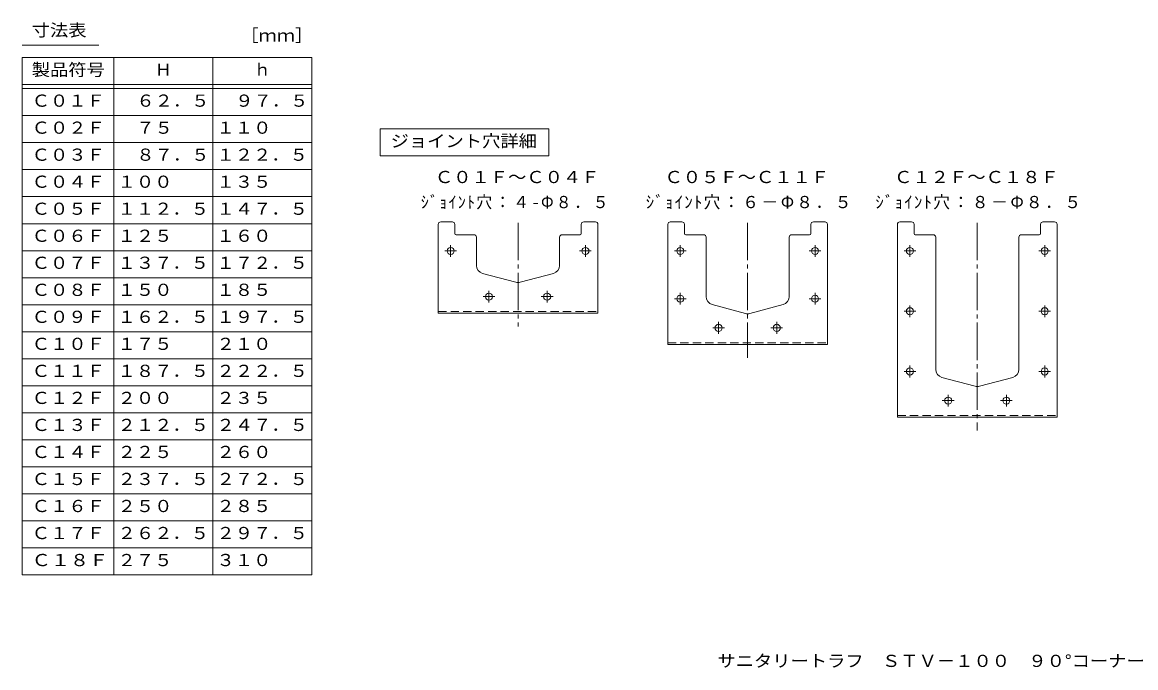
# Model space of a CAD drawing. Units: millimetres, scale not verified. Extents: x -1138 to 1052, y -958 to 966.
# Drawn here: x -1027 to 312, y -958 to -182 of the extents above; entities that cross this region are included whole.
import ezdxf
from ezdxf.enums import TextEntityAlignment as Align

# ---------------------------------------------------------------- set-up
doc = ezdxf.new("R2010")
doc.units = ezdxf.units.MM
doc.header["$LTSCALE"] = 5
for name, pattern in [('CHAIN1', [8, 5, -1, 1, -1]), ('CHAIN2', [12, 9, -1, 1, -1]), ('DASHED2', [3, 2, -1])]:
    doc.linetypes.add(name, pattern=pattern)
for name, color, linetype, lineweight in [('2-0__2-c_Shi', 7, 'Continuous', 9), ('4-0_Yobi_3', 4, 'Continuous', 9), ('4-F', 2, 'Continuous', 9)]:
    doc.layers.add(name, color=color, linetype=linetype, lineweight=lineweight)
for name, color, linetype in [('2-F_2-Fﾚｲﾔ', 2, 'Continuous'), ('F-1_F-1ﾚｲﾔ', 2, 'Continuous'), ('F-F_F-Fﾚｲﾔ', 2, 'Continuous')]:
    doc.layers.add(name, color=color, linetype=linetype)
doc.styles.add('ＭＳ ゴシック', font='')
doc.styles.get('ＭＳ ゴシック').set_extended_font_data('MS Gothic')

msp = doc.modelspace()

# ---------------------------------------------------------------- linework, layer by layer
at = {"layer": '2-0__2-c_Shi'}
for p, q in [((-1027.045, -209.452), (-934.842, -209.452)), ((-916.879, -846.618), (-916.879, -224.396)), ((-797.922, -224.396), (-797.922, -846.618)), ((-678.967, -224.396), (-678.967, -846.618)), ((-1027.045, -256.896), (-678.967, -256.896)), ((-678.967, -261.618), (-1027.045, -261.618)), ((-678.967, -294.118), (-1027.045, -294.118)), ((-678.967, -326.618), (-1027.045, -326.618)), ((-678.967, -359.118), (-1027.045, -359.118)), ((-678.967, -391.618), (-1027.045, -391.618)), ((-678.967, -424.118), (-1027.045, -424.118)), ((-678.967, -456.618), (-1027.045, -456.618)), ((-678.967, -489.118), (-1027.045, -489.118)), ((-678.967, -521.618), (-1027.045, -521.618)), ((-678.967, -554.118), (-1027.045, -554.118)), ((-678.967, -586.618), (-1027.045, -586.618)), ((-678.967, -619.118), (-1027.045, -619.118)), ((-678.967, -651.618), (-1027.045, -651.618)), ((-678.967, -684.118), (-1027.045, -684.118)), ((-678.967, -716.618), (-1027.045, -716.618)), ((-678.967, -749.118), (-1027.045, -749.118)), ((-678.967, -781.618), (-1027.045, -781.618)), ((-678.967, -814.118), (-1027.045, -814.118)), ((-678.967, -846.618), (-1027.045, -846.618))]:
    msp.add_line(p, q, dxfattribs=at)
msp.add_lwpolyline([(-678.967, -224.396), (-1027.045, -224.396), (-1027.045, -846.618)], dxfattribs=at)
at = {"layer": '4-0_Yobi_3'}
for p, q in [((-526.906, -424.879), (-526.906, -531.879)), ((-509.906, -421.879), (-523.905, -421.879)), ((-506.905, -435.879), (-506.905, -424.879)), ((-354.906, -435.879), (-354.906, -424.879)), ((-337.905, -421.879), (-351.905, -421.879)), ((-334.905, -424.879), (-334.905, -531.879)), ((-250.805, -424.879), (-250.805, -569.379)), ((-233.805, -421.879), (-247.805, -421.879)), ((-230.805, -435.879), (-230.805, -424.879)), ((-78.805, -435.879), (-78.805, -424.879)), ((-61.805, -421.879), (-75.804, -421.879)), ((-58.805, -424.879), (-58.805, -569.379)), ((25.294, -424.879), (25.294, -656.879)), ((42.295, -421.879), (28.294, -421.879)), ((45.295, -435.879), (45.295, -424.879)), ((197.296, -435.879), (197.296, -424.879)), ((214.295, -421.879), (200.295, -421.879)), ((217.295, -424.879), (217.295, -656.879)), ((-505.406, -437.379), (-483.906, -437.379)), ((-480.906, -440.379), (-480.906, -474.255)), ((-380.906, -440.379), (-380.906, -474.255)), ((-356.406, -437.379), (-377.906, -437.379)), ((-229.305, -437.379), (-207.806, -437.379)), ((-204.805, -440.379), (-204.806, -511.755)), ((-104.806, -440.379), (-104.806, -511.755)), ((-80.305, -437.379), (-101.806, -437.379)), ((46.795, -437.379), (68.295, -437.379)), ((71.295, -440.379), (71.294, -599.255)), ((171.295, -440.379), (171.294, -599.255)), ((195.796, -437.379), (174.295, -437.379)), ((-433.494, -494.633), (-473.494, -483.914)), ((-428.317, -494.632), (-388.316, -483.914)), ((-157.393, -532.133), (-197.394, -521.414)), ((-152.217, -532.132), (-112.216, -521.414)), ((-526.906, -531.879), (-334.905, -531.879)), ((-250.805, -569.379), (-58.805, -569.379)), ((118.707, -619.633), (78.706, -608.914)), ((123.883, -619.632), (163.884, -608.914)), ((25.294, -656.879), (217.295, -656.879))]:
    msp.add_line(p, q, dxfattribs=at)
at = {"layer": '4-0_Yobi_3', "color": 7, "linetype": 'CHAIN2'}
for p, q in [((-430.905, -423.147), (-430.905, -547.774)), ((-154.805, -423.147), (-154.805, -585.274)), ((121.295, -423.147), (121.295, -672.774))]:
    msp.add_line(p, q, dxfattribs=at)
at = {"layer": '4-0_Yobi_3', "linetype": 'CHAIN1'}
for p, q in [((-511.955, -463.919), (-511.955, -449.845)), ((-349.855, -463.919), (-349.855, -449.845)), ((-235.854, -463.919), (-235.854, -449.845)), ((-73.756, -463.919), (-73.756, -449.845)), ((40.246, -463.919), (40.246, -449.845)), ((202.345, -463.919), (202.345, -449.845)), ((-504.918, -456.882), (-518.991, -456.882)), ((-356.892, -456.882), (-342.819, -456.882)), ((-228.818, -456.882), (-242.891, -456.882)), ((-80.792, -456.882), (-66.719, -456.882)), ((47.282, -456.882), (33.209, -456.882)), ((195.308, -456.882), (209.382, -456.882)), ((-465.905, -518.915), (-465.905, -504.842)), ((-395.905, -518.915), (-395.905, -504.842)), ((-235.854, -521.415), (-235.854, -507.342)), ((-73.756, -521.415), (-73.756, -507.342)), ((-458.868, -511.879), (-472.941, -511.879)), ((-402.942, -511.879), (-388.869, -511.879)), ((-228.818, -514.379), (-242.891, -514.379)), ((-80.792, -514.379), (-66.719, -514.379)), ((47.282, -529.38), (33.209, -529.38)), ((40.246, -536.417), (40.246, -522.344)), ((195.308, -529.38), (209.382, -529.38)), ((202.345, -536.417), (202.345, -522.344)), ((-189.805, -556.415), (-189.805, -542.342)), ((-119.805, -556.415), (-119.805, -542.342)), ((-182.768, -549.379), (-196.841, -549.379)), ((-126.842, -549.379), (-112.769, -549.379)), ((47.282, -601.878), (33.209, -601.878)), ((40.246, -608.915), (40.246, -594.842)), ((195.308, -601.878), (209.382, -601.878)), ((202.345, -608.915), (202.345, -594.842)), ((93.332, -636.879), (79.259, -636.879)), ((86.295, -643.915), (86.295, -629.842)), ((149.259, -636.879), (163.331, -636.879)), ((156.295, -643.915), (156.295, -629.842))]:
    msp.add_line(p, q, dxfattribs=at)
at = {"layer": '4-0_Yobi_3', "linetype": 'DASHED2'}
for p, q in [((-526.906, -529.879), (-334.905, -529.879)), ((-250.805, -567.379), (-58.805, -567.379)), ((25.294, -654.879), (217.295, -654.879))]:
    msp.add_line(p, q, dxfattribs=at)
at = {"layer": '4-0_Yobi_3'}
for centre in [(-511.955, -456.882), (-349.855, -456.882), (-235.854, -456.882), (-73.756, -456.882), (40.246, -456.882), (202.345, -456.882), (-465.905, -511.879), (-395.905, -511.879), (-235.854, -514.379), (-73.756, -514.379), (40.246, -529.38), (202.345, -529.38), (-189.805, -549.379), (-119.805, -549.379), (40.246, -601.878), (202.345, -601.878), (86.295, -636.879), (156.295, -636.879)]:
    msp.add_circle(centre, 4.25, dxfattribs=at)
for centre, radius, start, end in [((-523.905, -424.879), 3, 90, 180), ((-509.906, -424.879), 3, 0, 90), ((-351.905, -424.879), 3, 90, 180), ((-337.905, -424.879), 3, 0, 90), ((-247.805, -424.879), 3, 90, 180), ((-233.805, -424.879), 3, 0, 90), ((-75.804, -424.879), 3, 90, 180), ((-61.805, -424.879), 3, 0, 90), ((28.294, -424.879), 3, 90, 180), ((42.295, -424.879), 3, 0, 90), ((200.295, -424.879), 3, 90, 180), ((214.295, -424.879), 3, 0, 90), ((-505.406, -435.879), 1.5, 180, 270), ((-483.906, -440.379), 3, 359.99916, 90), ((-377.906, -440.379), 3, 90, 179.99916), ((-356.406, -435.879), 1.5, 270, 0), ((-229.305, -435.879), 1.5, 180, 270), ((-207.806, -440.379), 3, 0, 90), ((-101.806, -440.379), 3, 90, 180), ((-80.305, -435.879), 1.5, 270, 0), ((46.795, -435.879), 1.5, 180, 270), ((68.295, -440.379), 3, 0, 90), ((174.295, -440.379), 3, 90, 180), ((195.796, -435.879), 1.5, 270, 0), ((-470.906, -474.255), 10, 179.9995, 254.99974), ((-390.906, -474.255), 10, 285.00029, 359.99989), ((-390.904, -474.255), 10, 285.00026, 0.0005), ((-430.905, -484.973), 10, 254.99971, 285.00029), ((-194.806, -511.755), 10, 179.9995, 254.99974), ((-114.806, -511.755), 10, 285.00029, 359.99989), ((-114.804, -511.755), 10, 285.00026, 0.0005), ((-154.805, -522.473), 10, 254.99971, 285.00029), ((81.294, -599.255), 10, 179.9995, 254.99974), ((161.294, -599.255), 10, 285.00029, 359.99989), ((161.296, -599.255), 10, 285.00026, 0.0005), ((121.295, -609.973), 10, 254.99974, 285.00029)]:
    msp.add_arc(centre, radius, start, end, dxfattribs=at)
at = {"layer": '4-F', "color": 7}
for p, q in [((-596.86, -310.207), (-393.97, -310.207)), ((-596.86, -310.207), (-596.86, -342.707)), ((-393.97, -310.207), (-393.97, -342.707)), ((-596.86, -342.707), (-393.97, -342.707))]:
    msp.add_line(p, q, dxfattribs=at)

# ---------------------------------------------------------------- texts
at = {"layer": '2-F_2-Fﾚｲﾔ', "style": 'ＭＳ ゴシック'}
for s, width, p in [('寸法表', 1.1, (-1015.712, -203.077)), ('［ｍｍ］', 1.1, (-765.025, -209.452)), ('製品符号', 1.1, (-1015.712, -250.646)), ('Ｃ０１Ｆ', 1.1, (-1015.712, -287.868)), ('６２．５', 1.1, (-889.901, -287.868)), ('９７．５', 1.1, (-770.944, -287.868)), ('Ｃ０２Ｆ', 1.1, (-1015.712, -320.368)), ('７５', 1.1, (-889.901, -320.368)), ('１１０', 1.1, (-793.444, -320.368)), ('Ｃ０３Ｆ', 1.1, (-1015.712, -352.868)), ('１２２．５', 1.1, (-793.444, -352.868)), ('Ｃ０４Ｆ', 1.1, (-1015.712, -385.368)), ('１００', 1.1, (-912.401, -385.368)), ('１３５', 1.1, (-793.444, -385.368)), ('Ｃ０５Ｆ', 1.1, (-1015.712, -417.868)), ('１１２．５', 1.1, (-912.401, -417.868)), ('１４７．５', 1.1, (-793.444, -417.868)), ('Ｃ０６Ｆ', 1.1, (-1015.712, -450.368)), ('１２５', 1.1, (-912.401, -450.368)), ('１６０', 1.1, (-793.444, -450.368)), ('Ｃ０７Ｆ', 1.1, (-1015.712, -482.868)), ('１３７．５', 1.1, (-912.401, -482.868)), ('１７２．５', 1.1, (-793.444, -482.868)), ('Ｃ０８Ｆ', 1.1, (-1015.712, -515.368)), ('１５０', 1.1, (-912.401, -515.368)), ('１８５', 1.1, (-793.444, -515.368)), ('Ｃ０９Ｆ', 1.1, (-1015.712, -547.868)), ('１６２．５', 1.1, (-912.401, -547.868)), ('１９７．５', 1.1, (-793.444, -547.868)), ('Ｃ１０Ｆ', 1.1, (-1015.712, -580.368)), ('１７５', 1.1, (-912.401, -580.368)), ('２１０', 1.1, (-793.444, -580.368)), ('Ｃ１１Ｆ', 1.1, (-1015.712, -612.868)), ('１８７．５', 1.1, (-912.401, -612.868)), ('２２２．５', 1.1, (-793.444, -612.868)), ('Ｃ１２Ｆ', 1.1, (-1015.712, -645.368)), ('２００', 1.1, (-912.401, -645.368)), ('２３５', 1.1, (-793.444, -645.368)), ('Ｃ１３Ｆ', 1.1, (-1015.712, -677.868)), ('２１２．５', 1.1, (-912.401, -677.868)), ('２４７．５', 1.1, (-793.444, -677.868)), ('Ｃ１４Ｆ', 1.1, (-1015.712, -710.368)), ('２２５', 1.1, (-912.401, -710.368)), ('２６０', 1.1, (-793.444, -710.368)), ('Ｃ１５Ｆ', 1.1, (-1015.712, -742.868)), ('２３７．５', 1.1, (-912.401, -742.868)), ('２７２．５', 1.1, (-793.444, -742.868)), ('Ｃ１６Ｆ', 1.1, (-1015.712, -775.368)), ('２５０', 1.1, (-912.401, -775.368)), ('２８５', 1.1, (-793.444, -775.368)), ('Ｃ１７Ｆ', 1.1, (-1015.712, -807.868)), ('２６２．５', 1.1, (-912.401, -807.868)), ('２９７．５', 1.1, (-793.444, -807.868)), ('Ｃ１８Ｆ', 1.15, (-1015.712, -840.368)), ('２７５', 1.1, (-912.401, -840.368)), ('３１０', 1.1, (-793.444, -840.368))]:
    msp.add_text(s, height=14.66, dxfattribs=dict(at, width=width)).set_placement(p, align=Align.BOTTOM_LEFT)
for s, p in [('Ｈ', (-867.401, -250.646)), ('ｈ', (-748.445, -250.646))]:
    msp.add_text(s, height=14.66, dxfattribs=at).set_placement(p, align=Align.BOTTOM_LEFT)
at = {"layer": '4-F', "style": 'ＭＳ ゴシック', "width": 1.1}
for s, p in [('ジョイント穴詳細', (-584.165, -336.457)), ('Ｃ０１Ｆ～Ｃ０４Ｆ', (-530.905, -379.717)), ('Ｃ０５Ｆ～Ｃ１１Ｆ', (-254.805, -379.717)), ('Ｃ１２Ｆ～Ｃ１８Ｆ', (21.295, -379.717))]:
    msp.add_text(s, height=14.66, dxfattribs=at).set_placement(p, align=Align.BOTTOM_LEFT)
at = {"layer": '4-F', "char_height": 14.66, "attachment_point": 7, "style": 'ＭＳ ゴシック'}
for s, insert in [('\\T1.17;\\W0.95;ｼﾞｮｲﾝﾄ穴：４-Φ８．５', (-547.78, -407.077)), ('\\T1.16;ｼﾞｮｲﾝﾄ穴：６－Φ８．５', (-277.305, -407.077)), ('\\T1.16;ｼﾞｮｲﾝﾄ穴：８－Φ８．５', (-1.205, -407.077))]:
    msp.add_mtext(s, dxfattribs=dict(at, insert=insert))
at = {"layer": 'F-1_F-1ﾚｲﾔ', "style": 'ＭＳ ゴシック', "width": 1.1}
msp.add_text('８７．５', height=14.66, dxfattribs=at).set_placement((-889.901, -352.868), align=Align.BOTTOM_LEFT)
at = {"layer": 'F-F_F-Fﾚｲﾔ', "style": 'ＭＳ ゴシック', "width": 1.1}
msp.add_text('サニタリートラフ\u3000ＳＴＶ－１００\u3000９０°コーナー\u3000Ｃ０１Ｆ～Ｃ１８Ｆ', height=14.66, dxfattribs=at).set_placement((-191.25, -961.639), align=Align.BOTTOM_LEFT)

doc.saveas('drawing.dxf')
